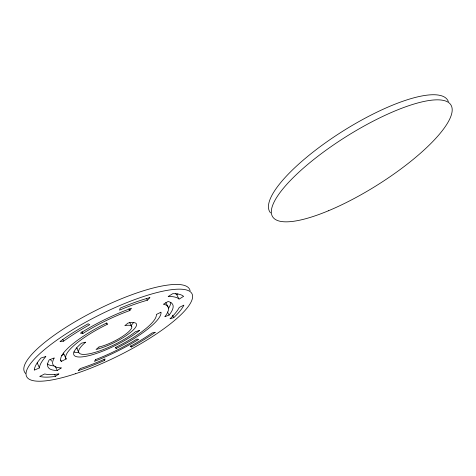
<?xml version="1.0" encoding="UTF-8"?>
<svg xmlns="http://www.w3.org/2000/svg" width="476" height="476" viewBox="0 0 476 476"><rect width="100%" height="100%" fill="white"/><g stroke="black" fill="none" stroke-linecap="round" stroke-linejoin="round"><path stroke-width="0.71" d="M37.217 362.837L39.437 367.918L34.302 370.149L34.302 369.846A83.794 20.385 -26.6 0 1 40.597 358.476L41.049 357.976L45.874 356.512L45.452 356.97A78.379 19.058 -26.6 0 0 39.443 367.633L39.437 367.918M104.649 360.362L105.071 358.946L104.22 359.326A78.379 19.058 -26.6 0 1 81.045 368.305L80.26 368.561L78.237 370.62L79.07 370.352A83.794 20.385 -26.6 0 0 103.744 360.766L104.649 360.362L104.054 359.148M129.841 310.53L131.459 308.216L128.419 309.329A69.734 16.946 -26.6 0 0 80.367 333.158L82.86 333.503L84.799 332.296A64.343 15.625 -26.6 0 1 129.008 310.828L129.841 310.53L128.925 308.728M169.093 315.088L170.051 313.833A69.734 16.946 -26.6 0 0 168.052 301.492L163.536 304.206L164.41 304.414A64.343 15.625 -26.6 0 1 165.13 316.32L164.839 316.677L169.093 315.088L167.475 311.982M147.346 300.237L149.958 297.577L149.065 297.815A83.794 20.385 -26.6 0 0 121.231 307.698L120.166 308.156L119.577 310.132L120.571 309.703A78.379 19.058 -26.6 0 1 146.519 300.463L147.346 300.237L146.418 298.428M173.746 317.653L174.246 317.189A83.794 20.385 -26.6 0 0 183.724 305.497L183.885 305.146L179.262 307.419A78.379 19.058 -26.6 0 1 170.468 318.355L169.997 318.789L173.746 317.653L172.473 315.213M63.617 341.155L64.29 340.661A78.379 19.058 -26.6 0 1 88.768 325.227L89.744 324.692L88.084 323.799L87.037 324.376A83.794 20.385 -26.6 0 0 60.732 340.977L60.012 341.5L63.617 341.155L62.725 339.287M55.472 376.355L58.964 373.88L58.34 373.981A78.379 19.058 -26.6 0 1 44.726 373.946L39.782 376.397L40.145 376.51A83.794 20.385 -26.6 0 0 54.805 376.462L55.472 376.355L54.573 374.433M57.233 370.477L61.374 367.894L60.256 367.859A64.343 15.625 -26.6 0 1 53.847 365.776L53.3 365.128A64.343 15.625 -26.6 0 1 54.056 358.297L54.27 357.946L49.254 359.82L48.606 361.034A69.734 16.946 -26.6 0 0 55.436 370.405L57.233 370.477L55.394 366.562M175.638 293.751A78.248 19.468 -26.6 0 1 176.536 294.43L177.869 293.99M179.095 299.142L183.528 296.375A83.794 20.385 -26.6 0 0 172.74 293.674L168.153 296.536L168.7 296.512A78.379 19.058 -26.6 0 1 178.922 298.952L176.715 294.626M131.388 347.034L132.257 346.558A83.794 20.385 -26.6 0 0 154.664 332.724L155.307 332.278L152.118 332.95A78.379 19.058 -26.6 0 1 131.049 345.963L130.228 346.415L131.388 347.034L130.781 345.832M61.279 361.397L66.188 358.975A50.349 12.215 -26.6 0 1 107.267 324.329L106.761 322.948A55.728 13.524 -26.6 0 0 61.279 361.397L60.648 360.064M61.517 355.518L63.968 354.311A50.266 12.477 -26.6 0 1 63.492 353.073M54.062 365.865L53.282 365.824A69.621 17.309 -26.6 0 1 47.249 363.967M51.646 361.1L51.093 360.439A64.236 15.964 -26.6 0 1 50.694 359.689M78.826 352.597L79.105 353.025A36.396 8.824 -26.6 0 0 102.239 349.949A36.396 8.824 -26.6 0 0 135.535 331.665L139.587 330.427L138.498 331.296A41.757 10.127 -26.6 0 1 99.9 352.228A41.757 10.127 -26.6 0 1 74.048 355.179L73.81 354.697A41.757 10.127 -26.6 0 1 81.485 343.196L85.662 342.179L85.061 342.684A36.396 8.824 -26.6 0 0 78.826 352.597L76.594 347.956M76.66 348.063L76.874 348.39A36.337 9.014 -26.6 0 0 77.261 348.777M165.761 302.587L168.111 307.079M129.615 322.282L131.751 326.512M106.672 323.121L107.267 324.329M115.543 347.254L116.156 348.492A55.728 13.524 -26.6 0 0 161.007 312.185L156.324 314.493A50.349 12.215 -26.6 0 1 115.751 347.397L116.156 348.492M81.961 331.659L82.86 333.503M63.968 354.311L66.188 358.975M448.368 101.638A105.017 29.399 -32.2 0 0 441.014 95.64L438.83 95.158A105.017 29.399 -32.2 0 0 308.621 155.628L304.384 159.151A105.017 29.399 -32.2 0 0 270.588 212.915M190.102 290.741A92.326 23.003 -26.6 0 0 167.986 285.041L164.773 285.517A92.326 23.003 -26.6 0 0 42.144 344.529L39.276 347.01A92.326 23.003 -26.6 0 0 25.573 373.404M170.819 302.314A69.621 17.309 -26.6 0 1 168.671 308.127M78.379 352.454A41.692 10.347 -26.6 0 1 73.804 351.942M133.339 322.734A27.775 6.89 -26.6 0 1 131.673 324.822M95.67 359.547L94.409 361.355L97.14 360.284A69.734 16.946 -26.6 0 0 138.694 339.364L136.85 339.096L135.142 340.144A64.343 15.625 -26.6 0 1 96.432 359.261L95.67 359.547M99.02 347.01L96.039 349.467A27.822 6.741 -26.6 0 0 130.811 332.177A27.822 6.741 -26.6 0 0 127.996 323.067L124.825 325.685A22.467 5.444 -26.6 0 1 127.175 333.027A22.467 5.444 -26.6 0 1 99.02 347.01M328.398 210.779A105.214 28.792 -32.1 0 0 451.248 105.565A105.214 28.792 -32.1 0 0 305.64 166.201A105.214 28.792 -32.1 0 0 328.398 210.779M75.505 373.731A92.481 22.521 -26.6 0 0 192.125 294.061A92.481 22.521 -26.6 0 0 60.273 337.746A92.481 22.521 -26.6 0 0 75.505 373.731"/></g></svg>
